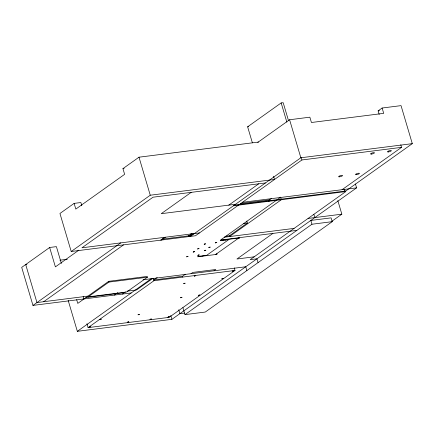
<?xml version="1.0" encoding="UTF-8"?>
<svg xmlns="http://www.w3.org/2000/svg" width="434" height="434" viewBox="0 0 434 434"><rect width="100%" height="100%" fill="white"/><g stroke="black" fill="none" stroke-linecap="round" stroke-linejoin="round"><path stroke-width="0.65" d="M81.814 205.694L80.876 202.526L74.122 203.383L59.946 213.474L71.209 251.492L195.49 235.749L301.928 159.967L401.553 147.348L400.788 144.772M74.122 203.383L75.809 209.085L124.629 174.332L122.941 168.631L138.999 157.195L258.572 142.048M61.378 263.438L56.398 246.631L49.644 247.488L21.7 267.387L32.962 305.406L131.236 292.955M71.209 251.492L150.262 195.219L274.538 179.47L273.583 176.247M252.371 142.813L247.63 126.809L281.167 102.934L283.19 102.674L288.501 120.603M78.88 250.152L55.389 266.877L49.644 247.488M257.731 142.433L289.592 119.751L309.854 117.18L311.433 122.502L383.705 113.35L382.126 108.023L401.038 105.63L412.3 143.649L344.829 191.682M191.182 192.37L161.242 213.685L235.537 204.273M32.962 305.406L120.793 242.877M43.709 301.706L123.554 244.863M160.705 240.154L164.698 237.311M161.377 240.067L165.37 237.23M26.919 264.387L25.693 264.545L36.955 302.563L87.95 296.102L88.173 296.861L126.674 291.984L147.435 277.207L147.207 276.442L108.706 281.324L77.767 303.399L76.639 299.596M88.173 296.861L108.934 282.084L147.435 277.207M228.783 205.13L258.724 183.81M190.233 234.355L191.231 233.644M188.844 235.803L191.839 233.671M193.065 233.72L189.072 236.563L188.736 235.418M189.745 236.476L193.738 233.633M190.423 236.389L300.854 157.77L412.3 143.649M114.348 295.093L117.842 292.608M379.186 114.419L378.133 110.865L382.126 108.023M122.453 294.068L125.448 291.936M68.176 300.393L77.339 331.326L151.195 278.742M152.546 278.574L136.58 289.939L127.075 291.143M157.227 277.483L153.734 279.968L182.437 276.333L185.432 274.201M86.941 323.759L88.086 327.627L153.962 280.727L235.011 270.458L234.246 267.881M271.613 198.419L268.619 200.551L268.847 201.311L269.845 200.6L269.617 199.841L240.544 203.524M280.266 197.53L220.537 240.051L296.856 230.383M198.685 256.668L199.287 256.239M221.242 240.604L221.845 240.181M224.937 236.367L229.369 235.808L247.337 223.016L243.534 223.499M202.738 256.152L203.34 255.724M225.295 240.094L225.897 239.666M215.573 254.525L238.727 238.044M191.047 273.691L192.842 272.416L215.806 269.503L214.011 270.783M272.883 233.421L236.948 259L254.172 256.82M342.068 189.696L401.553 147.348M235.011 270.458L169.135 317.357L88.086 327.627M77.339 331.326L171.897 319.343L356.591 187.857L355.446 183.989M182.92 307.597L185.003 314.617L311.959 224.237L332.222 221.666L331.093 217.868L310.831 220.434L311.959 224.237M331.929 221.226L341.84 214.168L337.831 200.633M332.222 221.666L205.266 312.051L185.003 314.617M247.63 126.809L248.644 126.679M378.133 110.865L379.414 110.708M122.941 168.631L124.167 168.473M265.478 182.953L153.023 197.204L81.955 247.798L199.483 232.906M242.443 202.32L356.591 187.857M234.382 205.092L345.827 190.971M233.383 205.803L345.844 191.557L250.179 259.662L256.933 258.805L258.062 262.608M308.069 218.448L341.84 214.168M161.811 239.226L189.522 235.716M224.53 237.208L294.095 228.392M59.93 260.205L67.303 259.272M238.13 238.467L239.742 237.913L220.83 240.311L220.233 240.734L228.675 239.666L206.714 255.3L198.273 256.369L197.676 256.792L216.588 254.4L217.184 253.971L216.17 254.102M143.052 279.773L245.758 266.764L246.881 270.566M85.954 297.523L124.45 292.646M184.493 313.077L179.882 313.657L178.737 309.795M344.064 189.105L344.639 191.041M301.163 157.39L301.928 159.967M289.592 119.751L300.854 157.77M281.167 102.934L286.858 122.144M313.869 214.369L314.824 217.591M280.576 197.15L281.341 199.727L229.591 236.568L229.369 235.808M246.762 221.09L247.559 223.776M182.437 276.333L182.665 277.093M138.999 157.195L150.262 195.219M170.752 315.48L171.897 319.343M153.354 278.682L153.962 280.727M108.706 281.324L108.934 282.084M83.192 296.368L83.957 298.945M187.141 256.456L186.539 256.879L188.15 256.326L187.141 256.456M193.727 251.763L193.13 252.192L194.741 251.639L193.727 251.763M198.116 248.639L197.519 249.067L199.13 248.508L198.116 248.639M204.707 243.951L204.105 244.375L205.716 243.821L204.707 243.951M89.811 326.791L89.214 327.22L90.825 326.666L89.811 326.791M100.395 319.261L99.793 319.684L101.404 319.131L100.395 319.261M198.284 255.046L197.687 255.469L199.298 254.915L198.284 255.046M204.87 250.353L204.273 250.781L205.884 250.223L204.87 250.353M209.264 247.228L208.662 247.651L210.273 247.098L209.264 247.228M215.85 242.535L215.253 242.964L216.864 242.411L215.85 242.535M127.976 321.957L127.374 322.386L128.985 321.827L127.976 321.957M138.554 314.428L137.952 314.851L139.569 314.297L138.554 314.428M184.179 283.326L183.582 283.749L185.193 283.196L184.179 283.326M194.763 275.791L194.161 276.219L195.772 275.666L194.763 275.791M150.549 319.131L149.947 319.554L151.558 319.001L150.549 319.131M181.087 297.388L180.49 297.811L182.101 297.257L181.087 297.388M168.446 316.863L167.844 317.287L169.461 316.733L168.446 316.863M198.989 295.12L198.387 295.543L199.998 294.99L198.989 295.12M222.344 278.492L221.741 278.916L223.353 278.362L222.344 278.492M232.922 270.957L232.32 271.386L233.937 270.832L232.922 270.957M339.572 176.812A2.04 0.483 -16.5 0 0 342.529 175.564A2.04 0.483 -16.5 0 0 339.605 175.933A2.04 0.483 -16.5 0 0 339.572 176.812M356.455 174.674A2.04 0.483 -16.5 0 0 359.417 173.421A2.04 0.483 -16.5 0 0 356.493 173.79A2.04 0.483 -16.5 0 0 356.455 174.674M371.509 154.075A2.04 0.483 -16.5 0 0 374.466 152.822A2.04 0.483 -16.5 0 0 371.542 153.191A2.04 0.483 -16.5 0 0 371.509 154.075M388.392 151.933A2.04 0.483 -16.5 0 0 391.354 150.685A2.04 0.483 -16.5 0 0 388.43 151.054A2.04 0.483 -16.5 0 0 388.392 151.933"/></g></svg>
